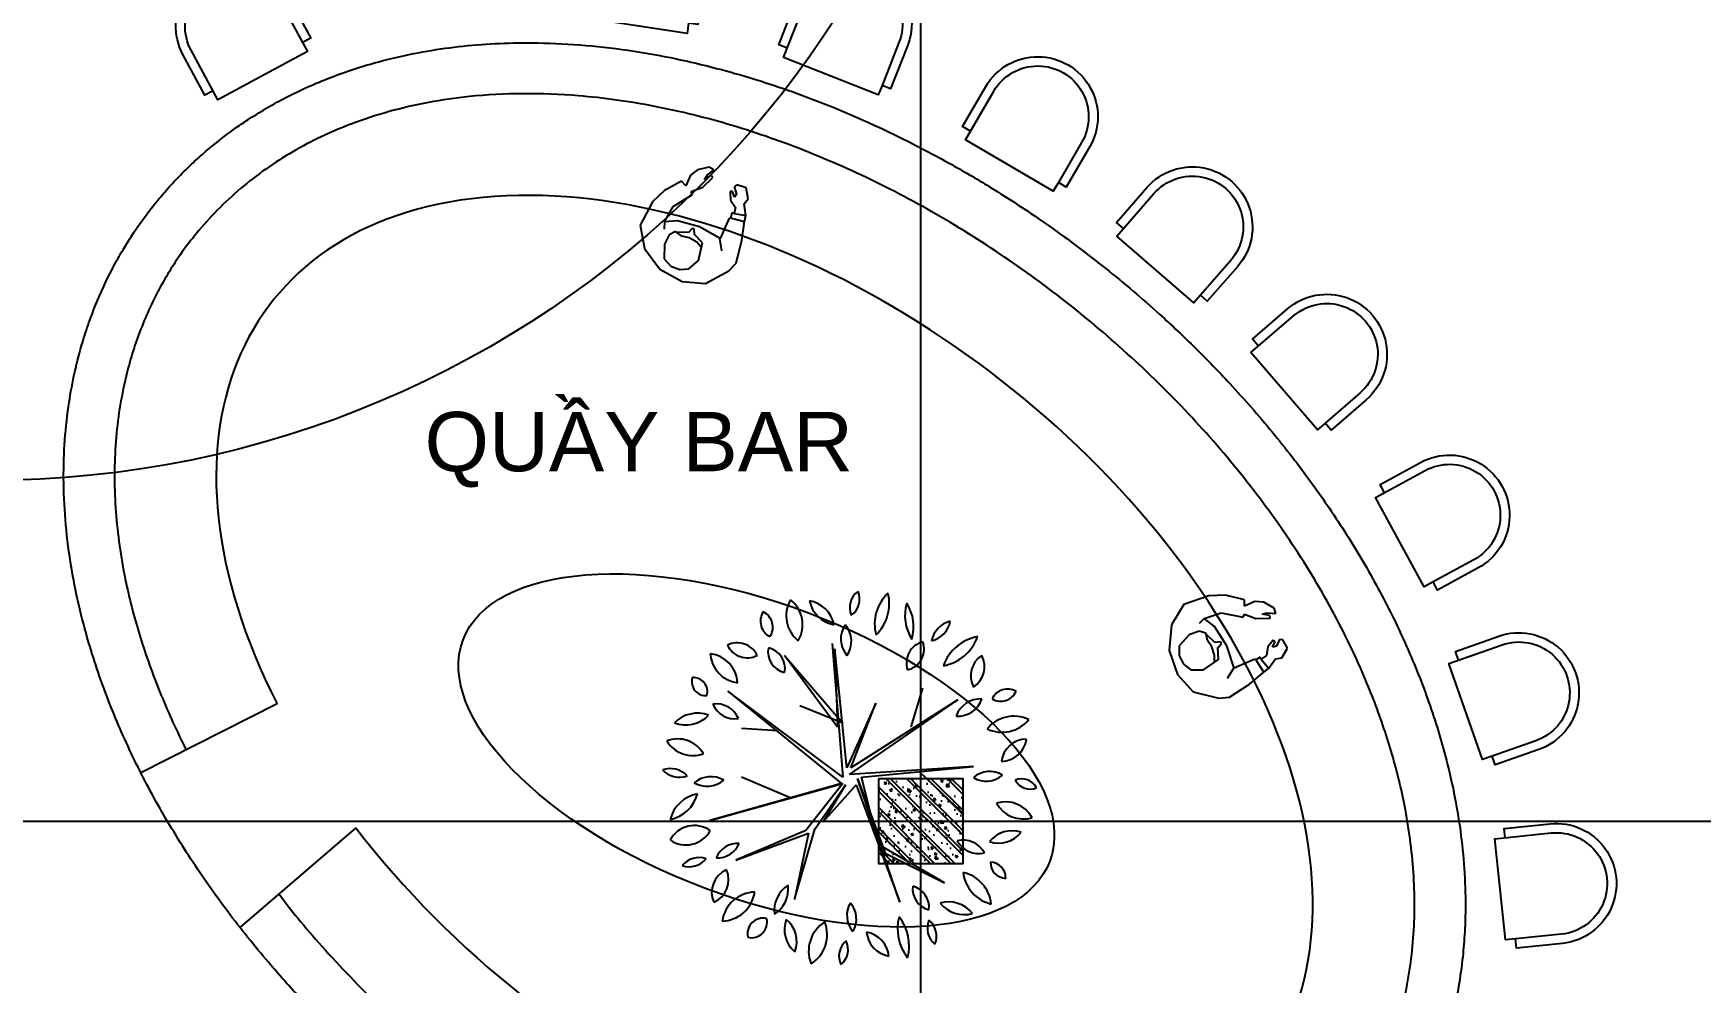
# Model space of a CAD drawing. Header units: millimetres. Extents: x -1030105 to 906887, y -616134 to 1220667.
# Drawn here: x -94222 to -84391, y 522542 to 528141 of the extents above; entities that cross this region are included whole.
import ezdxf
from ezdxf.enums import TextEntityAlignment as Align

# ---------------------------------------------------------------- set-up
doc = ezdxf.new("R2010")
doc.units = ezdxf.units.MM
doc.header["$MEASUREMENT"] = 0
doc.linetypes.add('CENTER', pattern=[2, 1.25, -0.25, 0.25, -0.25])
doc.linetypes.add('DASH', pattern=[0.35, 0.25, -0.1])
for name, color, linetype in [('A-Column', 4, 'Continuous'), ('A-Furniture', 143, 'Continuous'), ('A-Note', 7, 'Continuous'), ('A-Tree', 98, 'Continuous'), ('XR-BC-zColumn$0$LBC - BEACH CLUB - 240809 DG Rev$0$DA-WALL-PATT', 8, 'Continuous')]:
    doc.layers.add(name, color=color, linetype=linetype)
doc.styles.add('Arial_Bold', font='arialbd.ttf')
doc.styles.get("Standard").update_dxf_attribs({"font": 'arial.ttf'})

# ---------------------------------------------------------------- blocks, each defined once
blk = doc.blocks.new('n59')
at = {"color": 0}
for p, q in [((65.4817596183857, 286.8453569199119), (-42.48775135110191, 219.1170630235902)), ((205.6006288857388, 268.9122703545981), (65.4817596183857, 286.8453569199119)), ((286.4332165107407, 231.6400114331627), (205.6006288857388, 268.9122703545981)), ((-42.48775135110191, 219.1170630235902), (-116.084546519065, 102.9900179033648)), ((365.916138128232, 163.3656141717947), (286.4332165107407, 231.6400114331627)), ((-116.084546519065, 102.9900179033648), (-134.7300259214753, -32.47934998096753)), ((-56.66035648211982, 100.3884455957159), (-80.68283828212589, 54.31469979571921)), ((17.40891371787438, 128.4333221957168), (-56.66035648211982, 100.3884455957159)), ((73.71881621386274, 122.3282744754288), (17.40891371787438, 128.4333221957168)), ((101.631945527588, 97.37470537507761), (73.71881621386274, 122.3282744754288)), ((91.34816706324636, 57.00863474795187), (101.631945527588, 97.37470537507761)), ((128.2813365254333, 170.6840013924193), (92.57347679368104, 158.4851038243796)), ((158.2006373020049, 108.1029037736189), (128.2813365254333, 170.6840013924193)), ((128.2813365254333, 170.6840013924193), (222.7787227383378, 157.0423453455332)), ((171.3405749417725, -14.08345953841126), (158.2006373020049, 108.1029037736189)), ((222.7787227383378, 157.0423453455332), (318.9533770152411, 83.68621127458755)), ((318.9533770152411, 83.68621127458755), (331.8357914828302, 95.12557125072999)), ((331.8357914828302, 95.12557125072999), (376.0458093058842, 45.97711527030697)), ((350.9677313222055, 133.9046452125367), (365.916138128232, 163.3656141717947)), ((411.7457578147369, 130.285940668924), (350.9677313222055, 133.9046452125367)), ((453.5977500788431, 105.7184369881143), (411.7457578147369, 130.285940668924)), ((488.4230191298266, 52.33660879675881), (453.5977500788431, 105.7184369881143)), ((-80.68283828212589, 54.31469979571921), (-80.68283828212589, 2.231364795719855)), ((-80.68283828212589, 2.231364795719855), (-58.66223208211886, -41.83915920428262)), ((89.87904842719581, -30.3288537431763), (96.4900614942162, 17.37649756509927)), ((96.4900614942162, 17.37649756509927), (91.34816706324636, 57.00863474795187)), ((122.1995232514673, 30.58721219945073), (102.3665048456096, 85.63185090907791)), ((149.3780932471709, 20.31221118160101), (122.1995232514673, 30.58721219945073)), ((123.6686314899198, -3.173497750398383), (150.8472014856161, 9.303283439676306)), ((150.8472014856161, 9.303283439676306), (149.3780932471709, 20.31221118160101)), ((376.0458093058842, 45.97711527030697), (444.6814846391644, 13.84889972549718)), ((449.7577738611581, 27.0726633992781), (416.4922345957311, 53.1165488889128)), ((416.4922345957311, 53.1165488889128), (442.0660963771224, 47.32474746780645)), ((442.0660963771224, 47.32474746780645), (483.8266725335052, 23.39471795714053)), ((444.6814846391644, 13.84889972549718), (449.7577738611581, 27.0726633992781)), ((483.8266725335052, 23.39471795714053), (488.4230191298266, 52.33660879675881)), ((-134.7300259214753, -32.47934998096753), (-100.735546790369, -153.2681648459438)), ((-58.66223208211886, -41.83915920428262), (1.39393431787903, -73.89045400428586)), ((1.39393431787903, -73.89045400428586), (97.48381071787298, -59.86800300428513)), ((74.45337553189165, -59.68598990817554), (89.87904842719581, -30.3288537431763)), ((97.48381071787298, -59.86800300428513), (123.6686314899198, -3.173497750398383)), ((152.975545079069, -139.3425548833038), (171.3405749417725, -14.08345953841126)), ((-100.735546790369, -153.2681648459438), (7.48022851775022, -245.8157431179643)), ((151.4703966372981, -136.9436322286419), (94.11948565377679, -170.7806309653242)), ((272.5800648074946, -146.1338430601027), (152.975545079069, -139.3425548833038)), ((273.192426639187, -152.4384434872154), (272.5800648074946, -146.1338430601027)), ((302.7458856463345, -148.9195962040285), (273.192426639187, -152.4384434872154)), ((275.5903369297303, -150.9316827093207), (284.8901874053772, -227.03300308494)), ((303.9705845483986, -161.5287913981301), (302.7458856463345, -148.9195962040285)), ((337.8735118640398, -156.9493099076026), (303.9705845483986, -161.5287913981301)), ((303.9705845483986, -161.5287913981301), (317.9003281109326, -226.3591993668451)), ((365.2579730841098, -118.0017883765468), (337.8735118640398, -156.9493099076026)), ((406.635119013481, -98.69181285578452), (365.2579730841098, -118.0017883765468)), ((386.8908477638543, -131.1662672892708), (412.2092862240534, -110.2403738425382)), ((408.3577263255647, -136.0733136092131), (386.8908477638543, -131.1662672892708)), ((405.3359814689611, -203.1934566630807), (455.6924640324141, -171.5519288679607)), ((412.2092862240534, -110.2403738425382), (406.635119013481, -98.69181285578452)), ((438.9184197043505, -110.1811081826927), (408.3577263255647, -136.0733136092131)), ((453.1915291920377, -119.6083759934299), (438.9184197043505, -110.1811081826927)), ((455.6924640324141, -171.5519288679607), (453.1915291920377, -119.6083759934299)), ((7.48022851775022, -245.8157431179643), (60.33767634300602, -266.11774909616)), ((60.33767634300602, -266.11774909616), (186.8040528534693, -251.873942815615)), ((186.8040528534693, -251.873942815615), (284.4437912702779, -228.9858543518203)), ((284.4437912702779, -228.9858543518203), (316.3951853292747, -223.9602519508589)), ((316.3951853292747, -223.9602519508589), (372.6062846429995, -193.6570126030529)), ((372.6062846429995, -193.6570126030529), (405.3359814689611, -203.1934566630807))]:
    blk.add_line(p, q, dxfattribs=at)
blk = doc.blocks.new('NGƯỜI')
at = {"color": 8, "xscale": 1.100547214620747, "yscale": 1.100547214620747, "zscale": 1.100547214620747}
for p, rotation in [((-2074.735978182784, 5772.626759759965, 0.1785702501047857), 68.97597712777151), ((941.2547661997669, 3401.236758920131, 0.1785702501047857), 26.69698718922101)]:
    blk.add_blockref('n59', p, dxfattribs=dict(at, rotation=rotation))
blk = doc.blocks.new('Diningchair1')
at = {"linetype": 'Continuous'}
blk.add_lwpolyline([(3, -0.5994586622799405), (3.545454545454543, -0.5994586622803748), (3.545454545454543, -3.326731389552603, -1.000000000000042), (-3.545454545454543, -3.326731389552913), (-3.545454545454543, -0.5994586622804366), (-3, -0.5994586622804366), (-3, 0), (3, 0), (3, -3.326731389552853, -1.000000000000009), (-3, -3.326731389552913), (-3, -0.5994586622804366)], format="xyb", dxfattribs=at)
blk = doc.blocks.new('FUR')
at = {"layer": 'A-Furniture'}
for p, q in [((-48088.21452619597, 889.1119202002883), (-48890.86813640009, 481.9907150394283)), ((-47624.18530769742, 158.6358697724063), (-48307.50878670748, -428.8637171133887))]:
    blk.add_line(p, q, dxfattribs=at)
blk.add_ellipse((-45213.87425528542, 969.7466801378177), major_axis=(-2901.193099179111, 2295.037411802727), ratio=0.6215646280071763, start_param=1.186422898331326, end_param=7.215633009926185, dxfattribs=at)
blk.add_ellipse((-45261.59369173067, 614.4954553876305), major_axis=(-1729.539215903983, 652.7196806358381), ratio=0.469451449272722, dxfattribs=at)
at = {"layer": 'A-Furniture', "color": 8, "linetype": 'DASH', "ltscale": 50}
blk.add_open_spline([(-56447.03599999993, -6097.049467972713), (-55194.80878073322, -4879.432741814177), (-50278.88373038909, -2284.573604768259), (-42421.47772418463, -5454.796933513135), (-32732.45049999998, -11254.02927138517), (-23301.95049999998, -9202.029271385167), (-18023.95049999998, -504.5292713851668), (-16595.45049999998, 8921.470728614833), (-19600.32320915881, 15918.27845925349), (-21321.18391267408, 18705.60147339047), (-21789.72381129679, 19344.96383619693)], degree=3, knots=[32574.7262056019, 32574.7262056019, 32574.7262056019, 32574.7262056019, 37697.74124470179, 48060.13185932349, 55585.25195803288, 69452.98974218499, 76151.42226405158, 84447.8370469563, 94470.7732435007, 98031.73488863441, 98031.73488863441, 98031.73488863441, 98031.73488863441], dxfattribs=at)
at = {"layer": 'A-Furniture'}
for points, knots in [([(-48820.91462237145, 3823.156399982749), (-48851.3150472011, 3784.726742028375), (-48880.49360799487, 3745.347893873113), (-48942.74347403742, 3655.560505202156), (-48975.14775541678, 3604.720901687513), (-49025.00017890407, 3519.458815037971), (-49043.62938163245, 3485.722330140416), (-49097.01191124479, 3383.242345681414), (-49129.24472803769, 3313.243904425995), (-49173.89557302163, 3202.819404491573), (-49188.69519427264, 3163.297004050924), (-49216.25261828581, 3083.584307650453), (-49229.00913111042, 3043.399546799366), (-49257.86659489591, 2943.98161694), (-49272.82841770639, 2884.446336737485), (-49298.55026926682, 2764.502153052716), (-49309.30868825159, 2704.103995456244), (-49328.79501465907, 2568.479220326524), (-49336.45471305768, 2493.108543972252), (-49345.84730770915, 2341.852130838903), (-49347.5800645315, 2265.974434940843), (-49345.33531410921, 2108.480564269121), (-49340.93235923289, 2026.854108465835), (-49325.76054454618, 1861.04198107135), (-49314.79007339853, 1776.857905058539), (-49289.43832559697, 1625.266829205444), (-49276.14284750487, 1557.796931434772), (-49245.74357254438, 1423.195077242679), (-49228.63870619512, 1356.060068521299), (-49177.66550033978, 1175.855507383822), (-49140.39834277588, 1063.193267057417), (-49056.12666771471, 839.551634854055), (-49009.12322263421, 728.5741266836412), (-48906.01826458208, 508.7342706263298), (-48849.91657670452, 399.8724234348629), (-48729.21309643357, 184.7163631899748), (-48664.61032727978, 78.42146588908508), (-48527.48354492491, -131.1226171253948), (-48454.96174914778, -234.3698111439589), (-48302.57008255433, -437.3239304418676), (-48222.70635896432, -537.0222906374838), (-48070.05957105405, -716.1257022540085), (-47998.30265376308, -796.150009309873), (-47850.45532640067, -953.0541208761279), (-47774.36277430312, -1029.937417179346), (-47618.19359873747, -1180.257546906359), (-47538.12322594628, -1253.689336006762), (-47367.87455167039, -1402.479189324658), (-47277.39490181943, -1477.527647843817), (-47092.71578014494, -1622.856897504302), (-46998.51311238782, -1693.142428747844), (-46806.85582221759, -1828.580209251028), (-46709.40889809477, -1893.728376129759), (-46513.68119608243, -2017.314346912084), (-46415.45266002523, -2075.856753656873), (-46216.80571220105, -2187.323088986101), (-46116.38225426294, -2240.251072505955), (-45913.78660012051, -2340.17058023857), (-45811.61830146931, -2387.161609988892), (-45599.33633863872, -2477.730867831502), (-45489.13680976153, -2520.891390217468), (-45267.77509356468, -2599.760744637693), (-45156.60950510261, -2635.47116815066), (-44918.98178668959, -2703.295123572694), (-44792.44979025573, -2734.299281489337), (-44561.45630884483, -2781.215871309396), (-44456.97772287212, -2798.815508366795), (-44248.46650774922, -2826.401426878525), (-44144.43726097484, -2836.388746999553), (-43937.21629230291, -2848.356118580909), (-43834.03077172527, -2850.335281514795), (-43628.93576572249, -2845.840367856319), (-43527.03057196329, -2839.364682301646), (-43342.06143206733, -2819.310101506533), (-43258.72165705435, -2807.112799235387), (-43105.41007218495, -2778.426809614291), (-43035.22677018256, -2762.79626072431), (-42896.34256440194, -2726.573171277414), (-42827.6402273534, -2705.979262441164), (-42692.07396851052, -2659.660945403855), (-42625.20437001013, -2633.93274031207), (-42505.48492901128, -2582.287787696812), (-42452.26031836325, -2557.2240795322), (-42365.59290259967, -2512.742405539728), (-42331.63717035938, -2494.344744675793), (-42264.56708039586, -2455.994117024355), (-42231.46405112717, -2436.047423855169), (-42168.83994310768, -2396.292278061272), (-42139.24510973485, -2376.60291141877), (-42080.91144284689, -2335.928876312333), (-42052.18162128775, -2314.950733239413), (-41997.51473536625, -2273.149517151294), (-41971.51831853388, -2252.407105671475), (-41894.82321249304, -2188.539416159736), (-41845.45858188407, -2143.806274995208), (-41781.30121667914, -2080.491621703841), (-41764.80158564751, -2063.711479311576), (-41732.31820048216, -2029.663573753904), (-41716.33251712256, -2012.394053204684), (-41680.24479907965, -1972.206425368786), (-41660.3208356391, -1949.125933948671), (-41601.91653941697, -1878.716906845802), (-41564.83972193737, -1830.264082340989), (-41514.84761536409, -1759.339329071576), (-41500.33073556061, -1738.000026921043), (-41472.021601279, -1694.868834792404), (-41458.22730350318, -1673.074567339616), (-41429.94711740517, -1626.722914821585), (-41415.54238692233, -1602.117086773971), (-41384.15298124196, -1546.199574470753), (-41367.42824605008, -1514.757736474159), (-41335.41611076295, -1451.186412466574), (-41320.12751978806, -1419.054873761837), (-41289.03766723433, -1349.805364786414), (-41273.44915442962, -1312.609233043622), (-41246.92042684338, -1244.656873780419), (-41235.65879785504, -1214.016670970712), (-41203.7037450028, -1121.486054800451), (-41184.8521202655, -1059.018963742186), (-41159.09302568126, -960.2456614678958), (-41150.55328102813, -924.3514663083479), (-41134.99452214631, -852.2531481273472), (-41127.97476379892, -816.0465643368661), (-41111.59100869398, -721.148656782927), (-41103.42142888748, -662.259502615314), (-41091.86264745123, -553.7046136553399), (-41087.91028328985, -504.1055104695261), (-41082.54882853136, -404.706468069111), (-41081.13938913484, -354.9036916277837), (-41080.69206343178, -230.7700791195966), (-41083.15308413925, -156.3704301528633), (-41093.25797036428, -7.572491389582865), (-41100.90177282038, 66.82789369719103), (-41121.11016934541, 215.4333351876121), (-41133.67516805464, 289.6403884225292), (-41163.48262270112, 437.7000923028681), (-41180.72632629877, 511.5570468539372), (-41229.80861384042, 697.108430332737), (-41264.56900658814, 808.4839742348995), (-41343.69288803107, 1029.681206513662), (-41388.05611792683, 1139.50393225404), (-41485.76070321843, 1357.183399748523), (-41539.10261100043, 1465.041490239208), (-41654.18520450516, 1678.364709015237), (-41715.92690060896, 1783.830859136651), (-41847.2511268667, 1991.918526210124), (-41916.83217614361, 2094.538689774927), (-42063.28701248027, 2296.465385188116), (-42140.15535912983, 2395.764300445328), (-42300.61510896211, 2590.549404754187), (-42384.20974336025, 2686.035330746556), (-42536.27938117269, 2849.787387936609), (-42603.43581746964, 2918.988307572436), (-42740.99726529546, 3054.707853349042), (-42811.3970752294, 3121.2219443043), (-42986.65098341183, 3279.831854241784), (-43093.10173123566, 3370.3801025094), (-43282.61364213626, 3521.83913489629), (-43364.44922432756, 3584.27615622594), (-43576.4320092151, 3738.566832599696), (-43708.38396339094, 3827.704452918377), (-43921.07620025809, 3960.657540842309), (-44000.15696208236, 4007.836227991735), (-44159.76987348979, 4098.571777496836), (-44240.30404377876, 4142.130316395313), (-44535.34287836276, 4293.620748584741), (-44753.46411789146, 4390.281037921319), (-45111.27773265252, 4523.503875228111), (-45249.66726643388, 4569.006710633636), (-45503.29053427996, 4641.077403634787), (-45618.41494832651, 4669.557166808052), (-45828.61655279047, 4713.562049350468), (-45923.69795094036, 4730.479050199734), (-46113.55370539363, 4758.066490465193), (-46208.3249203319, 4768.736075412831), (-46397.25576676926, 4783.539034562185), (-46491.42181674912, 4787.672179860878), (-46657.91384516668, 4788.919072829653), (-46730.42723171234, 4787.393734494457), (-46874.72985844057, 4780.03344800137), (-46946.51536159737, 4774.198594183894), (-47089.17076729264, 4758.041884959559), (-47160.03967769508, 4747.719448389602), (-47300.38759111754, 4722.444696747349), (-47369.87410597876, 4707.50727694598), (-47504.93362393834, 4673.438588336227), (-47570.56180365192, 4654.477191057289), (-47681.584553315, 4618.036680635996), (-47727.3773395165, 4601.696074445848), (-47818.02524857932, 4566.613753372221), (-47862.87428015807, 4547.87461120449), (-47950.98056524557, 4508.193780842586), (-47994.25253060783, 4487.277928035241), (-48071.71322386406, 4447.133065875154), (-48106.10738318741, 4428.303904184373), (-48177.87726543733, 4386.812840245082), (-48215.13930247583, 4363.962459235336), (-48277.69146086244, 4323.284302028129), (-48303.29008264607, 4305.947151753586), (-48376.44898407524, 4254.342027037288), (-48423.13501104721, 4218.826630908414), (-48494.72838467371, 4160.079281683196), (-48520.52197931673, 4137.977566514164), (-48571.13843042274, 4092.680935024284), (-48595.96526345835, 4069.483408116968), (-48646.11789735063, 4020.542597945896), (-48671.38109935676, 3994.726936066058), (-48720.67944474475, 3941.957128196605), (-48744.71904149053, 3914.99985588307), (-48783.03821378262, 3869.965093595092), (-48797.69519313185, 3852.213039126014), (-48815.03838761176, 3830.561449525063), (-48817.98213825343, 3826.863399547525), (-48820.91462237135, 3823.156399982865)], [0, 0, 0, 0, 0.03922506755638824, 0.03922506755638824, 0.08748009531794167, 0.08748009531794167, 0.118365610250176, 0.118365610250176, 0.1801366401146448, 0.1801366401146448, 0.2140408158169272, 0.2140408158169272, 0.2479449915192096, 0.2479449915192096, 0.2973378401091256, 0.2973378401091256, 0.3467306886990416, 0.3467306886990416, 0.4076894247066172, 0.4076894247066172, 0.4686481607141928, 0.4686481607141928, 0.534055906410564, 0.534055906410564, 0.6015846872388726, 0.6015846872388726, 0.6559093902254677, 0.6559093902254677, 0.7102340932120628, 0.7102340932120628, 0.8022040942511363, 0.8022040942511363, 0.8941740952902097, 0.8941740952902097, 0.9861440963292832, 0.9861440963292832, 1.078114097368357, 1.078114097368357, 1.17008409840743, 1.17008409840743, 1.262054099446503, 1.262054099446503, 1.338742512422761, 1.338742512422761, 1.415430925399018, 1.415430925399018, 1.492119338375275, 1.492119338375275, 1.574895383585154, 1.574895383585154, 1.657671428795032, 1.657671428795032, 1.740447474004911, 1.740447474004911, 1.821606413583223, 1.821606413583223, 1.902765353161535, 1.902765353161535, 1.983924292739847, 1.983924292739847, 2.070319339481966, 2.070319339481966, 2.156714386224085, 2.156714386224085, 2.254609628599471, 2.254609628599471, 2.335495402204261, 2.335495402204261, 2.41638117580905, 2.41638117580905, 2.49726694941384, 2.49726694941384, 2.578152723018629, 2.578152723018629, 2.645392445120301, 2.645392445120301, 2.703059456091508, 2.703059456091508, 2.760726467062715, 2.760726467062715, 2.818393478033922, 2.818393478033922, 2.865745516730627, 2.865745516730627, 2.896824244031917, 2.896824244031917, 2.927902971333207, 2.927902971333207, 2.956464543166073, 2.956464543166073, 2.98502611499894, 2.98502611499894, 3.011707856779027, 3.011707856779027, 3.065071340339201, 3.065071340339201, 3.083916343263972, 3.083916343263972, 3.102761346188742, 3.102761346188742, 3.127170058250479, 3.127170058250479, 3.175987482373952, 3.175987482373952, 3.19664696943027, 3.19664696943027, 3.217306456486588, 3.217306456486588, 3.240151002277095, 3.240151002277095, 3.26869699690746, 3.26869699690746, 3.297242991537825, 3.297242991537825, 3.329620669380016, 3.329620669380016, 3.355853406368634, 3.355853406368634, 3.40831888034587, 3.40831888034587, 3.438018547212279, 3.438018547212279, 3.467718214078687, 3.467718214078687, 3.515582319193632, 3.515582319193632, 3.55561570287496, 3.55561570287496, 3.595649086556288, 3.595649086556288, 3.655288347062625, 3.655288347062625, 3.714927607568962, 3.714927607568962, 3.774566868075299, 3.774566868075299, 3.834206128581636, 3.834206128581636, 3.924897924618362, 3.924897924618362, 4.015589720655087, 4.015589720655087, 4.106281516691812, 4.106281516691812, 4.196973312728537, 4.196973312728537, 4.287665108765262, 4.287665108765262, 4.378356904801987, 4.378356904801987, 4.469048700838712, 4.469048700838712, 4.53749749576648, 4.53749749576648, 4.605946290694249, 4.605946290694249, 4.704361975437302, 4.704361975437302, 4.776850797767128, 4.776850797767128, 4.889199891629808, 4.889199891629808, 4.954566671433626, 4.954566671433626, 5.019933451237444, 5.019933451237444, 5.192230255064479, 5.192230255064479, 5.299825636462581, 5.299825636462581, 5.388911372530698, 5.388911372530698, 5.462507575978048, 5.462507575978048, 5.536103779425398, 5.536103779425398, 5.609699982872748, 5.609699982872748, 5.666875295088668, 5.666875295088668, 5.724050607304589, 5.724050607304589, 5.78122591952051, 5.78122591952051, 5.838206697916794, 5.838206697916794, 5.893119596665571, 5.893119596665571, 5.93225982026191, 5.93225982026191, 5.97140004385825, 5.97140004385825, 6.010086984862765, 6.010086984862765, 6.041639072549112, 6.041639072549112, 6.076779632114593, 6.076779632114593, 6.101620094398769, 6.101620094398769, 6.148685392579747, 6.148685392579747, 6.175913138843028, 6.175913138843028, 6.203140885106309, 6.203140885106309, 6.232058413546951, 6.232058413546951, 6.260975941987592, 6.260975941987592, 6.279401228303085, 6.279401228303085, 6.283185307179586, 6.283185307179586, 6.283185307179586, 6.283185307179586]), ([(-48077.11086076857, -230.7749780807644), (-48031.72965585136, -296.8450070887338), (-47939.65916131412, -409.1057165941456), (-47736.26312111915, -639.663325358415), (-47623.93088930732, -757.3586447257549), (-47389.55932135957, -984.7721168342978), (-47267.52041978051, -1094.489365355112), (-47015.24949957259, -1304.654071802855), (-46885.01819991485, -1405.100820553023), (-46617.93969414281, -1595.495119817788), (-46481.093395059, -1685.442229859997), (-46202.40056575801, -1853.688594543841), (-46060.55503252495, -1931.98775915429), (-45773.48890625394, -2075.878624033649), (-45628.26925898893, -2141.47068840405), (-45336.05980009321, -2258.973110300838), (-45189.07063139953, -2310.884402581258), (-44894.88176680586, -2400.117368251202), (-44747.68194242849, -2437.440610638354), (-44454.57629729483, -2496.618451640941), (-44308.66876089943, -2518.475059000077), (-44051.1272232066, -2542.834591610706), (-43938.95436606857, -2548.517807367956), (-43717.02712461448, -2549.40220466), (-43607.27058684538, -2544.60326213087), (-43417.38409821843, -2526.530348756816), (-43336.56485519241, -2515.61145244143), (-43177.16594084846, -2487.269175754627), (-43098.58550708933, -2469.845049801283), (-42944.13561935844, -2428.275427382905), (-42868.26558470205, -2404.128696780419), (-42734.05849795768, -2354.236625843914), (-42675.1537206794, -2329.689093735768), (-42559.83102148678, -2276.036950535141), (-42503.41331492813, -2246.931698904256), (-42393.4536282355, -2184.16345461912), (-42339.91216057964, -2150.499878857634), (-42236.12482703046, -2078.687352306792), (-42185.87976349221, -2040.538030154305), (-42089.11628214423, -1959.914341448573), (-42042.59885598536, -1917.439961326541), (-41953.70546289789, -1828.420753984479), (-41911.33049067254, -1781.876345936442), (-41831.09000398841, -1685.060052745277), (-41793.22526931173, -1634.788975434611), (-41722.29898525609, -1530.931982938317), (-41689.23783170531, -1477.347102106782), (-41628.11996198124, -1367.316453844775), (-41600.06320165389, -1310.871724258643), (-41549.05752671984, -1195.584674571641), (-41526.1081961733, -1136.743195072748), (-41485.33021576681, -1017.1063886669), (-41467.50092772972, -956.311589986668), (-41436.90173172831, -833.1714518719818), (-41424.13112848802, -770.8263147317339), (-41403.53449460314, -644.9374462277628), (-41395.70783988967, -581.3936533206142), (-41384.85102867041, -453.4062396504451), (-41381.82038924943, -388.9623885788023), (-41380.39109040132, -259.4252032248769), (-41381.99210620478, -194.3315617429325), (-41389.65729702728, -63.70512400357984), (-41395.72128786388, 1.827987248077989), (-41412.14684968103, 133.1534746995894), (-41422.50834402058, 198.9461318204412), (-41454.28041772891, 367.2325703862589), (-41478.63013261516, 469.7971833718475), (-41536.78818708243, 674.6309143260587), (-41570.59699568264, 776.9013279199135), (-41647.15393310822, 980.6426206275355), (-41689.90265640654, 1082.114169075619), (-41802.15664334279, 1323.066163056297), (-41875.59686968524, 1461.941225280403), (-42037.46155340769, 1735.785797265358), (-42125.88776123851, 1870.754949422786), (-42316.35151214305, 2135.343617808307), (-42418.38985843705, 2264.962107820669), (-42634.61663964816, 2517.374932826962), (-42748.80514793223, 2640.16808690154), (-42987.77038392003, 2877.46008690435), (-43112.54666355671, 2991.95784533117), (-43371.03134238094, 3211.228115058737), (-43504.73893094024, 3315.99976219004), (-43779.35535771206, 3514.455813946784), (-43920.26314589036, 3608.139671173762), (-44207.50270905692, 3783.14862783649), (-44353.83331598758, 3864.473597335513), (-44650.1286349025, 4013.59432217211), (-44800.09223366166, 4081.390493296785), (-45101.88602819195, 4202.380468681687), (-45253.71547784074, 4255.575379868387), (-45557.5251659846, 4346.36470342637), (-45709.5056181071, 4383.960989478626), (-46011.9638968824, 4442.585356332595), (-46162.44394123535, 4463.61580327875), (-46420.8780503294, 4484.866097926861), (-46529.55077771163, 4489.119455525302), (-46744.53524637666, 4487.688535218942), (-46850.84893328542, 4482.004060806823), (-47036.4555731296, 4462.716006731731), (-47116.37564695919, 4451.216098558507), (-47273.9702769273, 4421.798755427473), (-47351.64555796597, 4403.880561119295), (-47504.28303377387, 4361.41745399998), (-47579.24575406585, 4336.871313654119), (-47712.05355224638, 4286.260793219437), (-47770.45719521801, 4261.358243367518), (-47884.76276417547, 4207.033883452881), (-47940.66445219736, 4177.611446620547), (-48049.57880387598, 4114.252952591516), (-48102.59093752831, 4080.31633816706), (-48205.30990527615, 4008.008513956214), (-48255.0159322119, 3969.636967668543), (-48350.69764353274, 3888.625698017306), (-48396.67234968698, 3845.985996772419), (-48484.48489563206, 3756.697436457733), (-48526.32177204569, 3710.04902211728), (-48572.54818412701, 3653.440811914043), (-48579.12211036358, 3645.261804265436), (-48585.63219973579, 3637.032297302037), (-48614.00616952534, 3601.164313221932), (-48641.16653319418, 3564.336432421464), (-48692.95110346354, 3488.921495472663), (-48717.57522674666, 3450.334650365403), (-48764.20390337978, 3371.574535069754), (-48786.2084393972, 3331.401481883833), (-48827.54187132423, 3249.646953627001), (-48846.87081207577, 3208.065677743172), (-48882.82388912226, 3123.671627667383), (-48899.44812011176, 3080.859016285161), (-48929.98737139936, 2994.172643302707), (-48943.90251893297, 2950.298997401027), (-48969.04055586905, 2861.650116366567), (-48980.26358671524, 2816.874947319622), (-49003.85229424274, 2709.223969096551), (-49015.00032267495, 2646.00330703333), (-49032.3325687152, 2518.457078873413), (-49038.5173868782, 2454.131377552636), (-49046.08190534535, 2324.662051763968), (-49047.46204765265, 2259.51815128047), (-49045.58786400501, 2128.652393039432), (-49042.33381879749, 2062.930207850644), (-49031.36305007341, 1931.110209846171), (-49023.64647231021, 1865.012080350076), (-49003.91729003293, 1732.614764713217), (-48991.9047329265, 1666.315307033714), (-48955.07883606906, 1492.866095850593), (-48926.93821620109, 1385.680563751957), (-48860.49007097627, 1171.793055240763), (-48822.18187920388, 1065.089712017914), (-48735.98148971393, 852.7391642158618), (-48688.0885617887, 747.0913265722338), (-48631.59005494422, 634.0680907450151), (-48627.46712042805, 625.8804134944221), (-48623.31676898322, 617.6978666181676)], [1.178567185146754, 1.178567185146754, 1.178567185146754, 1.178567185146754, 1.288081101880893, 1.288081101880893, 1.409073362490109, 1.409073362490109, 1.530065623099325, 1.530065623099325, 1.651057883708541, 1.651057883708541, 1.772050144317758, 1.772050144317758, 1.893042404926974, 1.893042404926974, 2.01403466553619, 2.01403466553619, 2.135026926145406, 2.135026926145406, 2.256019186754623, 2.256019186754623, 2.377011447363839, 2.377011447363839, 2.471627513395882, 2.471627513395882, 2.566243579427926, 2.566243579427926, 2.637754474286443, 2.637754474286443, 2.709265369144959, 2.709265369144959, 2.780776264003476, 2.780776264003476, 2.83855203987237, 2.83855203987237, 2.896327815741265, 2.896327815741265, 2.954103591610159, 2.954103591610159, 3.011879367479053, 3.011879367479053, 3.069655143347948, 3.069655143347948, 3.127430919216842, 3.127430919216842, 3.185206695085737, 3.185206695085737, 3.242982470954631, 3.242982470954631, 3.300758246823525, 3.300758246823525, 3.35853402269242, 3.35853402269242, 3.416309798561314, 3.416309798561314, 3.474085574430208, 3.474085574430208, 3.531861350299103, 3.531861350299103, 3.589637126167997, 3.589637126167997, 3.647412902036892, 3.647412902036892, 3.705188677905786, 3.705188677905786, 3.76296445377468, 3.76296445377468, 3.852856249541834, 3.852856249541834, 3.942748045308988, 3.942748045308988, 4.032639841076143, 4.032639841076143, 4.157581997137326, 4.157581997137326, 4.282524153198509, 4.282524153198509, 4.407466309259693, 4.407466309259693, 4.532408465320876, 4.532408465320876, 4.65735062138206, 4.65735062138206, 4.782292777443243, 4.782292777443243, 4.907234933504427, 4.907234933504427, 5.03217708956561, 5.03217708956561, 5.157119245626793, 5.157119245626793, 5.282061401687977, 5.282061401687977, 5.40700355774916, 5.40700355774916, 5.531945713810344, 5.531945713810344, 5.623830725220421, 5.623830725220421, 5.715715736630499, 5.715715736630499, 5.786622365573524, 5.786622365573524, 5.857528994516549, 5.857528994516549, 5.928435623459573, 5.928435623459573, 5.98595346114912, 5.98595346114912, 6.043471298838667, 6.043471298838667, 6.100989136528214, 6.100989136528214, 6.158506974217761, 6.158506974217761, 6.216024811907308, 6.216024811907308, 6.273542649596854, 6.273542649596854, 6.283185307179586, 6.283185307179586, 6.283185307179586, 6.325212452937596, 6.325212452937596, 6.367239598695607, 6.367239598695607, 6.409266744453618, 6.409266744453618, 6.451293890211629, 6.451293890211629, 6.493321035969639, 6.493321035969639, 6.53534818172765, 6.53534818172765, 6.57737532748566, 6.57737532748566, 6.635546822547566, 6.635546822547566, 6.693718317609471, 6.693718317609471, 6.751889812671376, 6.751889812671376, 6.810061307733282, 6.810061307733282, 6.868232802795188, 6.868232802795188, 6.926404297857093, 6.926404297857093, 7.020366074315672, 7.020366074315672, 7.114327850774251, 7.114327850774251, 7.208289627232831, 7.208289627232831, 7.215632879689084, 7.215632879689084, 7.215632879689084, 7.215632879689084])]:
    blk.add_open_spline(points, degree=3, knots=knots, dxfattribs=at)
for p, xscale, yscale, zscale, rotation in [((-45967.08392533188, 4888.768675958971), 99.99999999999999, 99.99999999999999, 99.99999999999999, 171.5057559744546), ((-48172.91037540074, 4595.085174295935), 99.99999999999993, 99.99999999999993, 99.99999999999993, 208.3837521271624), ((-44822.1570543608, 4591.285482998122), 99.99999999999999, 99.99999999999999, 99.99999999999999, 158.5252818329772), ((-43770.70673651267, 4064.873182627605), 99.99999999999996, 99.99999999999996, 99.99999999999996, 149.7168385596856), ((-42909.76280641812, 3451.457817910006), 99.99999999999999, 99.99999999999999, 99.99999999999999, 138.9695425054522), ((-42150.07244065712, 2733.638169943821), 100, 100, 100, 130.7508630862138), ((-41467.38139721796, 1843.017584769055), 99.99999999999999, 99.99999999999999, 99.99999999999999, 118.6306144065345), ((-41079.94594870668, 844.5695203694049), 99.99999999999999, 99.99999999999999, 99.99999999999999, 109.2905015798889), ((-40876.36503354095, -204.5373738727067), 100, 100, 100, 95.87607802345288)]:
    blk.add_blockref('Diningchair1', p, dxfattribs=dict(at, xscale=xscale, yscale=yscale, zscale=zscale, rotation=rotation))
blk = doc.blocks.new('12PPLT11')
at = {"color": 0, "linetype": 'ByBlock'}
for p, q in [((-0.1695719156113071, 0.3166707053046594), (-0.0159519989446153, 0.1384192053046434)), ((-0.03002408227791875, 0.127864871971326), (-0.1695719156113071, 0.3166707053046594)), ((-0.04409608227797435, 0.3483338719713629), (-0.0159519989446153, -0.0034782946952987)), ((-0.03706008227789681, 0.334261371971337), (-0.03002408227791875, 0.127864871971326)), ((-0.005397998944658866, 0.02114853863798771), (-0.03706008227789681, 0.334261371971337)), ((-0.3185010822779759, 0.2228541219713236), (-0.01946999894460077, -0.01989621136198139)), ((-0.0159519989446153, -0.0034782946952987), (-0.3185010822779759, 0.2228541219713236)), ((0.1635491677220671, 0.1290376219713494), (0.1940385843887569, 0.2310631219712889)), ((-0.0159519989446153, 0.1384192053046434), (-0.1297010822779612, 0.1841547886379828)), ((0.07082566772203336, 0.19119103863801), (-0.005397998944658866, 0.02114853863798771)), ((0.001638084388794425, 0.003557955304671623), (0.2865970843887453, 0.200572705304694)), ((0.2865970843887453, 0.200572705304694), (0.005156084388772797, 0.02114853863798771)), ((0.005156084388772797, 0.02114853863798771), (0.07082566772203336, 0.19119103863801)), ((-0.1870794156112652, 0.1184832053046989), (-0.283238415611315, 0.1243467886380358)), ((0.3276405010553916, 0.02466662197130631), (0.001638084388794425, 0.003557955304671623)), ((0.03330016772201816, -0.0034782946952987), (0.3276405010553916, 0.02466662197130631)), ((0.1846572510553486, 0.01176687197136062), (0.3019243343886799, -0.0996402946953765)), ((-0.3665805822779404, -0.1172309613619973), (-0.0159519989446153, -0.01989621136198139)), ((-0.01946999894460077, -0.01989621136198139), (-0.3665805822779404, -0.1172309613619973)), ((-0.1507265822779047, -0.05976829469537392), (-0.283238415611315, -0.0034782946952987)), ((-0.0159519989446153, -0.01989621136198139), (-0.1132836656112204, -0.1442032113619689)), ((-0.08983024894462233, -0.1406850446953172), (-0.008915998944651449, -0.02341437802863311)), ((-0.0675494989445724, -0.1207490446953727), (0.01922808438871471, -0.02341437802863311)), ((-0.008915998944651449, -0.02341437802863311), (-0.0675494989445724, -0.1207490446953727)), ((0.01922808438871471, -0.02341437802863311), (0.1341498343887295, -0.3330090446953307)), ((0.02274616772206173, -0.006996461362007267), (0.09545175105541404, -0.2040112946953059)), ((0.1341498343887295, -0.3330090446953307), (0.02274616772206173, -0.006996461362007267)), ((0.0778616677221251, -0.1805571280286813), (0.03330016772201816, -0.0034782946952987)), ((-0.1132836656112204, -0.1442032113619689), (-0.2973929989445878, -0.2216018780286504)), ((-0.2973929989445878, -0.2216018780286504), (-0.1062476656112494, -0.1512394613619676)), ((-0.1437730822779031, -0.3259727946953035), (-0.08983024894462233, -0.1406850446953172)), ((-0.1062476656112494, -0.1512394613619676), (-0.1437730822779031, -0.3259727946953035)), ((0.2514169177220467, -0.2814099613620158), (0.0778616677221251, -0.1805571280286813)), ((0.09545175105541404, -0.2040112946953059), (0.2514169177220467, -0.2814099613620158))]:
    blk.add_line(p, q, dxfattribs=at)
for centre, radius, start, end in [((0.05434758438878617, 0.4430904553046844), 0.05243733333333332, 125.4093320015279, 202.7100879987564), ((-0.024407165611251, 0.4655842053046513), 0.05243733333333332, 305.409332001528, 22.71008799875637), ((-0.08176558227796704, 0.420931788638029), 0.08348141666666667, 149.4737229994703, 231.7585849989431), ((-0.2053491656113238, 0.3977677053046307), 0.08348141666666667, 329.4737229994703, 51.7585849989431), ((-0.02436366561131109, 0.4785027053046633), 0.08172058333333332, 192.3059549989146, 259.6848969995538), ((-0.1188395822779285, 0.3806856219713097), 0.08172058333333332, 12.30595499891467, 79.68489699955371), ((0.1814316677221086, 0.3992276219713347), 0.1137750833333333, 133.8116859996644, 194.3077339994046), ((-0.007579748944635867, 0.4532126219713177), 0.1137750833333333, 313.8116859996644, 14.3077339994046), ((0.2617562510554379, 0.4217917886380178), 0.1143496666666667, 163.4642289982347, 212.7905639989496), ((0.05600716772210035, 0.3924089553046883), 0.1143496666666667, 343.4642289982347, 32.79056399894964), ((-0.1878847489446116, 0.4071567053046294), 0.04510308333333333, 146.8150689989245, 244.0193430010408), ((-0.2453901656112905, 0.3912984553046215), 0.04510308333333333, 326.8150689989245, 64.01934300104078), ((0.04495741772211659, 0.3605282886380223), 0.06638033333333333, 145.5247849991495, 220.8327339997949), ((-0.05998941561131232, 0.3546998719712917), 0.06638033333333333, 325.5247849991495, 40.83273399979491), ((0.200975001055447, 0.4205376219713344), 0.0671975, 284.1003569999932, 348.4650159990404), ((0.2831860843887171, 0.3419275386379752), 0.0671975, 104.1003569999932, 168.4650159990404), ((0.2086239177220932, 0.2974604553047016), 0.05733175, 103.8913860003663, 198.9039470001594), ((0.1406201677220906, 0.3345408719713419), 0.05733175, 283.8913860003663, 18.90394700015941), ((0.3598354177220173, 0.250708288638009), 0.1178019166666666, 100.3005050002654, 160.4476489979855), ((0.2277621677220623, 0.40603612197134), 0.1178019166666666, 280.3005050002654, 340.4476489979855), ((-0.2833924156112744, 0.3263592886380025), 0.081791, 183.318928997754, 263.1903649993824), ((-0.3747442489445802, 0.2404101219713652), 0.081791, 3.318928997754036, 83.1903649993824), ((-0.2939323322779117, 0.2921076219713541), 0.05821033333333332, 25.45365099960478, 116.6851970002433), ((-0.2675138322779276, 0.3691355386380337), 0.05821033333333332, 205.4536509996048, 296.6851970002433), ((-0.1574909156112199, 0.326555455304657), 0.05570899999999999, 168.8066020017208, 257.6390980000355), ((-0.224065748944561, 0.2829521219713342), 0.05570899999999999, 348.8066020017208, 77.6390980000354), ((0.3845051677220681, 0.2631555386379887), 0.06404974999999999, 122.5817349989141, 207.1799880000926), ((0.2930371677221117, 0.2878682053046759), 0.06404974999999999, 302.5817349989142, 27.17998800009267), ((-0.3769142489445656, 0.2481650386380068), 0.03687258333333333, 163.4933460002688, 274.4697340005599), ((-0.409393665611212, 0.2218811219713643), 0.03687258333333333, 343.4933460002688, 94.46973400055995), ((0.4176426677220206, 0.1840275386380199), 0.04460749999999999, 59.98145399876235, 155.6675900021344), ((0.399313917722111, 0.2410311219713037), 0.04460749999999999, 239.9814539987623, 335.6675900021344), ((-0.3491485822779623, 0.1264337886379963), 0.06314383333333333, 22.57230599832171, 98.33354300052417), ((-0.2999935822779207, 0.213148538637995), 0.06314383333333333, 202.5723059983217, 278.3335430005242), ((0.3454191677220635, 0.1362267886379982), 0.06633966666666666, 86.02821899989966, 161.3697620011935), ((0.2871507510553784, 0.2235999553046781), 0.06633966666666666, 266.0282189998997, 341.3697620011936), ((-0.3989077489445663, 0.08020112197135632), 0.08471958333333332, 69.72013800043797, 135.6489100009364), ((-0.4301238322778929, 0.2188924553046832), 0.08471958333333332, 249.720138000438, 315.6489100009364), ((0.4344767510553993, 0.0653373719713386), 0.09187275, 64.73526299976963, 140.5781150001319), ((0.4027173343887398, 0.2067636219713336), 0.09187275, 244.7352629997696, 320.5781150001318), ((-0.4111429156113218, 0.1333121219713576), 0.07996766666666667, 210.9482359987117, 290.5783939994005), ((-0.4516179989445845, 0.01732262197131718), 0.07996766666666667, 30.9482359987117, 110.5783939994005), ((0.4672332510553971, 0.03076528863800831), 0.06592175, 90.25287399973678, 173.5220829983265), ((0.4014415010553876, 0.1041237053046871), 0.06592175, 270.2528739997368, 353.5220829983265), ((-0.4458463322779451, 0.05967703863802853), 0.06300191666666666, 224.2576500004793, 288.5926609999777), ((-0.4708814156113021, -0.04400487802865882), 0.06300191666666666, 44.25765000047925, 108.5926609999777), ((0.3703698343887254, -0.05344996136199143), 0.06502333333333332, 58.87476399947934, 131.2135239983133), ((0.3611393343887812, 0.05112703863801471), 0.06502333333333332, 238.8747639994794, 311.2135239983133), ((-0.3733484989445515, 0.04283153863798361), 0.06992266666666666, 240.5094850007264, 309.2919899988486), ((-0.3634898322778781, -0.07214696136196608), 0.06992266666666666, 60.50948500072646, 129.2919899988486), ((0.4770610843887724, 0.009814455304649528), 0.04464991666666666, 208.1981359996358, 292.1917869995008), ((0.4545749177220912, -0.05262612802863487), 0.04464991666666666, 28.19813599963577, 112.1917869995009), ((-0.3813518322779075, -0.1379567946952989), 0.09234183333333335, 100.8761590000109, 165.4479129982681), ((-0.4881549156112897, -0.02407187802867838), 0.09234183333333335, 280.8761590000109, 345.447912998268), ((0.4592742510553762, -0.03232529469534029), 0.08137058333333333, 209.1951969987626, 286.7189009994869), ((0.4116491677220964, -0.1499477113620458), 0.08137058333333333, 29.19519699876264, 106.7189009994869), ((-0.4068282489446347, -0.2036111280286832), 0.07279833333333333, 54.97446300017218, 151.3792250010594), ((-0.4289492489446047, -0.109125711361969), 0.07279833333333333, 234.9744630001721, 331.3792250010594), ((0.3003038343887283, -0.2335269613619744), 0.06442966666666666, 28.80716499953392, 103.9198800004392), ((0.3412605843886993, -0.1399431280286763), 0.06442966666666666, 208.8071649995339, 283.9198800004392), ((0.4293947510553835, -0.2198573780286779), 0.07530733333333332, 71.37116599942652, 141.7535400009083), ((0.3943076677220461, -0.1018769613620236), 0.07530733333333332, 251.3711659994265, 321.7535400009083), ((-0.3944963322779813, -0.2736659613620134), 0.05835274999999999, 71.81924599980185, 140.0817599987332), ((-0.421043582277882, -0.1807817113619876), 0.05835274999999999, 251.8192459998019, 320.0817599987332), ((-0.3462229156112855, -0.1535553780286705), 0.06249758333333334, 267.1724340003306, 337.236468999614), ((-0.2916762489445546, -0.2401590446953321), 0.06249758333333334, 87.17243400033057, 157.236468999614), ((-0.296434582277918, -0.307076711362015), 0.06498733333333333, 113.47529200124, 203.4559599996687), ((-0.3819396656112986, -0.2733360446953554), 0.06498733333333333, 293.47529200124, 23.45595999966874), ((0.396700584388789, -0.2431779613619938), 0.0967875, 186.54868600067, 256.8911319995395), ((0.2785930010553557, -0.3484816280286509), 0.0967875, 6.54868600067002, 76.89113199953944), ((0.4147226677221241, -0.2277722946953702), 0.04222583333333333, 179.2557220021193, 267.6286589995032), ((0.3707532510553548, -0.2694134613619781), 0.04222583333333333, 359.2557220021192, 87.62865899950317), ((-0.3360968322779172, -0.2936292946953358), 0.08883749999999999, 271.6327640001786, 352.0267889979866), ((-0.2455868322779224, -0.3947534613619723), 0.08883749999999999, 91.63276400017855, 172.0267889979866), ((-0.1170221656112673, -0.3550754613619915), 0.07992766666666666, 122.8873140000795, 186.7253339983677), ((-0.2397997489446198, -0.2973172946953753), 0.07992766666666666, 302.8873140000795, 6.725333998367705), ((0.2261086677220874, -0.2966867113619855), 0.05859191666666665, 173.6499809978664, 254.651444999303), ((0.1523675010554371, -0.346708544695332), 0.05859191666666665, 353.6499809978664, 74.651444999303), ((0.05743191772206302, -0.3677345446953382), 0.06279416666666666, 148.7876610017853, 221.5977109985612), ((-0.0432319156112726, -0.3768827113619864), 0.06279416666666666, 328.7876610017854, 41.5977109985612), ((0.3027370010554549, -0.2848042946953342), 0.08059875, 218.6962139995009, 286.2415449998232), ((0.2623744177220715, -0.4125760446952995), 0.08059875, 38.6962139995009, 106.2415449998232), ((-0.2261904989445611, -0.4156024613619707), 0.04104691666666667, 76.54190600001937, 193.4774259998473), ((-0.2565539989445824, -0.3852491280286472), 0.04104691666666667, 256.5419060000193, 13.4774259998473), ((-0.09402816561123473, -0.4049786280286582), 0.07587533333333334, 159.1169870000139, 230.3606239999304), ((-0.2133241656113043, -0.4363617113620251), 0.07587533333333334, 339.1169870000139, 50.36062399993038), ((-0.01558799894461771, -0.4613768780286875), 0.09055483333333332, 122.1169889999252, 201.7275270020464), ((-0.147852748944608, -0.4182029613620273), 0.09055483333333332, 302.1169889999251, 21.72752700204642), ((0.2511479177220437, -0.4026752113620091), 0.1233375833333333, 165.2071099987095, 218.3217489999709), ((0.0351348343887139, -0.4476627113619998), 0.1233375833333333, 345.2071099987095, 38.32174899997089), ((0.2598737510553448, -0.4013252113620354), 0.05361883333333333, 156.775419000459, 231.2879719996091), ((0.1770663343887691, -0.4220201280286631), 0.05361883333333333, 336.7754190004591, 51.28797199960912), ((0.02581150105539365, -0.4742419613620257), 0.05212266666666666, 129.7475050001382, 206.0709009984855), ((-0.05433524894465336, -0.457073461361972), 0.05212266666666666, 309.7475050001382, 26.07090099848551), ((0.1166494177221082, -0.4051363780286863), 0.07050225, 185.3195600014627, 260.4189679995899), ((0.03471625105544263, -0.4811915446953492), 0.07050225, 5.319560001462722, 80.41896799958994)]:
    blk.add_arc(centre, radius, start, end, dxfattribs=at)
blk = doc.blocks.new('CÂY')
at = {"layer": 'A-Tree', "color": 8, "ltscale": 10, "xscale": 2240, "yscale": 2240, "zscale": 2240}
blk.add_blockref('12PPLT11', (-219.0464747532242, 14650.18100887863), dxfattribs=at)
blk = doc.blocks.new('BỐ TRÍ LAY OUT')
at = {"layer": 'A-Furniture', "color": 3}
for name, p in [('CÂY', (4286.75486311756, 4469.288343299762)), ('FUR', (48783.7433631176, 18654.71482977469))]:
    blk.add_blockref(name, p, dxfattribs=at)
blk = doc.blocks.new('*U1486')
at = {"color": 8, "linetype": 'CENTER', "ltscale": 500}
blk.add_line((-6392.643045294039, 7811.817619178139), (-6055.4829418041, 7811.817619178139), dxfattribs=at)
at = {"style": 'Arial_Bold'}
blk.add_attdef('TRUC', text='', height=2.5, dxfattribs=at).set_placement((-6401.947800032925, 7811.817619178007), align=Align.MIDDLE_CENTER)
blk = doc.blocks.new('*U1487')
at = {"color": 8, "linetype": 'CENTER', "ltscale": 500}
blk.add_line((-6401.947800033063, 7821.122373916886), (-6401.947800033064, 8224.897619178022), dxfattribs=at)
at = {"style": 'Arial_Bold'}
blk.add_attdef('TRUC', text='', height=2.5, dxfattribs=at).set_placement((-6401.947800032925, 7811.817619178007), align=Align.MIDDLE_CENTER)
blk = doc.blocks.new('TRỤC')
at = {"color": 0, "xscale": 199.9999999999901, "yscale": 199.9999999999901, "zscale": 199.9999999999901}
for name, p in [('*U1487', (1292989.560006554, -1575802.327948784)), ('*U1486', (1270336.330398384, -1543463.342826672))]:
    blk.add_blockref(name, p, dxfattribs=at)
blk = doc.blocks.new('KIẾN TRÚC')
h = blk.add_hatch(color=9)
h.dxf.hatch_style = 1
edge = h.paths.add_edge_path(flags=16)
edge.add_line((62281.95049999998, 27412.02927138517), (55232.82389649404, 27412.02927138505))
edge.add_arc((32545.50878812408, 30716.66293956665), 22926.72829924391, 284.53695158247865, 351.7125813344091, ccw=False)
edge.add_line((38300.21700792988, 8523.911784915952), (13217.51784992669, 8523.911784910597))
edge.add_arc((23753.10182550838, 24110.84943410289), 18813.58963585476, 227.7677182561868, 235.9442986410003, ccw=False)
edge.add_arc((7788.819823088517, 12733.3910908635), 4187.039666959467, 236.0590124962323, 322.4360737019827, ccw=False)
edge.add_arc((13873.5970987339, 18503.25729619298), 12505.26566685072, 190.8327360748526, 227.6605687844487, ccw=False)
edge.add_arc((25477.52443721271, 20792.18331255531), 24332.69085544715, 180.6832153365221, 190.991126688788, ccw=False)
edge.add_arc((3282.93561756362, 20557.21277457592), 2137.084471138149, 101.08076224722828, 181.479400931386, ccw=False)
edge.add_line((2872.204064266523, 22654.45611475036), (4986.06665855035, 23013.11448664329))
edge.add_arc((28039.69241930227, 24288.4119512235), 23088.87273861522, 153.2014320220877, 183.1663029992741, ccw=False)
edge.add_arc((10232.26976538847, 40544.64471371844), 6483.106001901682, 182.8401094538115, 244.3962742115525, ccw=False)
edge.add_arc((-6425.00274742386, 39970.86676714511), 10185.26120742048, 1.420812516492314, 26.70695635716553)
edge.add_arc((10590.58143904217, 49414.25633883046), 9292.69259551461, 144.7133172211654, 211.5754885360199, ccw=False)
edge.add_arc((-12326.15115191392, 64090.21360378864), 17935.64217367859, 328.7375359512051, 356.1899532233969)
edge.add_arc((16735.32676788772, 62308.59922571364), 11181.04393981935, 84.1243873636841, 176.9761863570094, ccw=False)
edge.add_arc((20708.98128665387, 99752.52490135818), 26473.21942281876, 263.8653720447036, 288.4869561324928)
edge.add_arc((35667.35201082098, 54479.70646712999), 21207.13938727637, 73.35106851793267, 108.03023985438841, ccw=False)
edge.add_arc((44765.46109434243, 84516.17499720305), 10177.42256554817, 252.7258710955127, 285.7130125077479)
edge.add_arc((49658.99676799333, 68415.98596348311), 6655.601145545619, 49.49953772748103, 108.7311152981473, ccw=False)
edge.add_arc((48035.04809900769, 66009.84854850778), 9545.540963997893, -2.328829575281418, 51.46764420018991, ccw=False)
edge.add_line((57572.70516659174, 65621.96975748474), (49483.50000000001, 65623.9117849106))
edge.add_line((49483.50000000001, 65623.9117849106), (62281.95049999965, 65623.9117849191))
edge.add_line((62281.95049999965, 65623.9117849191), (62281.95049999998, 27412.02927138517))
h.paths.add_polyline_path([(0, 77895.5), (64428.50000000001, 77895.5), (64428.50000000001, -0.577250000089407), (-1.792749999687658, 0.577250000089407)])
at = {"color": 3}
blk.add_blockref('TRỤC', (5188.757962470409, 8718.304113260703), dxfattribs=at)
blk = doc.blocks.new('*U1464')
at = {"layer": 'XR-BC-zColumn$0$LBC - BEACH CLUB - 240809 DG Rev$0$DA-WALL-PATT'}
h = blk.add_hatch(dxfattribs=at)
h.set_pattern_fill('1BT-01', color=256, scale=20, pattern_type=2)
h.set_pattern_definition([(49.99999999999999, (0, 0), (143.4520365201507, -12.55042699651902), [15, -165]), (355, (0, 0), (-27.7502667226, 150.4384267400024), [12, -132]), (100.4514, (11.954336, -1.045868), (115.7018763428043, 137.8879084121907), [12.748038, -140.2284224]), (46.18420000000001, (0, 40), (213.4482097251289, -33.10380286580362), [22.5, -247.5]), (96.6356, (17.787349, 37.2413386), (186.9325411097407, 194.8235741800883), [19.1220576, -210.3426]), (351.1842, (0, 40), (186.9323890267254, 194.8237201850649), [18, -198]), (21, (20, 30), (119.3814104236923, -80.52377813306776), [15, -165]), (326.0000000000001, (20, 30), (48.66306638431634, 145.0300090093706), [12, -132]), (71.4514, (29.9484466, 23.2896788), (168.044525716298, 64.50609934199048), [12.748038, -140.2284224]), (37.50000000000001, (0, 0), (2.431971063458134, 66.5787707662623), [0, -130.4, 0, -134, 0, -132.5]), (7.499999999999999, (0, 0), (52.61390748842972, 78.88234237647205), [0, -76.39999999999999, 0, -127.4, 0, -50.5]), (327.5, (-44.6, 0), (106.7644872344818, -4.510974346875951), [0, -50, 0, -156, 0, -207]), (317.5, (-64.6, 0), (116.6372338684772, 20.02099646646354), [0, -65, 0, -103.6, 0, -147]), (45, (0, 0), (-60.10407640085654, 60.10407640085654), []), (45, (0, 24.5), (-60.10407640085654, 60.10407640085654), [])])
h.paths.add_polyline_path([(6.123233995736766e-15, 0), (500, 0), (500, 500), (6.123233995736766e-15, 500)])
at = {"color": 0}
blk.add_lwpolyline([(6.123233995736766e-15, 0), (500, 0), (500, 500), (6.123233995736766e-15, 500)], close=True, dxfattribs=at).dxf.unprotected_set("ltscale", 0)
blk = doc.blocks.new('cot tang tren')
at = {"rotation": 270}
blk.add_blockref('*U1464', (22936.10880720988, 75718.13568482408), dxfattribs=at)

msp = doc.modelspace()

# ---------------------------------------------------------------- linework, layer by layer
at = {"color": 3}
msp.add_circle((-94489.74203751009, 531446.3024138749), 5942.613100312441, dxfattribs=at)

# ---------------------------------------------------------------- block references
for name, p in [('KIẾN TRÚC', (-106778.5, 495876.5)), ('BỐ TRÍ LAY OUT', (-93480.29286311776, 504642.1131132607)), ('NGƯỜI', (-88301.08018336508, 521056.7225074238))]:
    msp.add_blockref(name, p, dxfattribs=at)
at = {"layer": 'A-Column'}
msp.add_blockref('cot tang tren', (-112175.3889829109, 448026.8494373155), dxfattribs=at)

# ---------------------------------------------------------------- texts
at = {"layer": 'A-Note'}
msp.add_text('QUẦY BAR', height=350, dxfattribs=at).set_placement((-91915.14562356606, 525558.3885000616))

doc.saveas('drawing.dxf')
